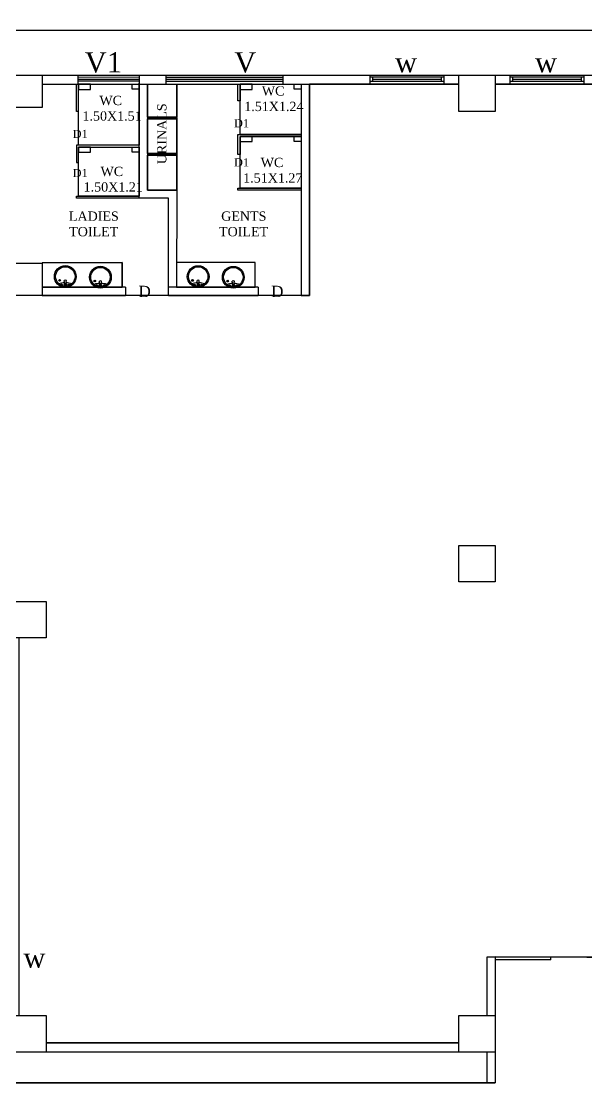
# Model space of a CAD drawing. Header units: metres. Extents: x 3229 to 14086, y -2906 to 1156.
# Drawn here: x 13769.62 to 13783.62, y -2750.87 to -2724.61 of the extents above; entities that cross this region are included whole.
import ezdxf

# ---------------------------------------------------------------- set-up
doc = ezdxf.new("R2010")
doc.units = ezdxf.units.M
doc.header["$MEASUREMENT"] = 0
for name, color, linetype in [('BLK_1_FLR_0_BATH', 1, 'Continuous'), ('BLK_1_FLR_0_BLT_UP_AREA', 18, 'Continuous'), ('BLK_1_FLR_0_CARPET_AREA', 18, 'Continuous'), ('BLK_1_FLR_0_URINAL', 235, 'Continuous'), ('BLK_1_FLR_0_WASH', 55, 'Continuous'), ('BLK_1_FLR_0_WATER_CLOSET', 1, 'Continuous')]:
    doc.layers.add(name, color=color, linetype=linetype)
doc.styles.add('arial', font='arial.ttf', dxfattribs={"height": 0.35})
doc.styles.get("Standard").update_dxf_attribs({"font": 'arial.ttf'})
doc.styles.add('TIMES NEW ROMAN', font='times.ttf')
doc.dimstyles.new('Standard3', dxfattribs={"dimtxt": 0.35, "dimasz": 0.1, "dimexe": 0.18, "dimexo": 0.0625, "dimgap": 0.09, "dimtad": 0, "dimzin": 0, "dimdsep": 46, "dimtxsty": 'arial', "dimblk": 'ARCHTICK', "dimcen": 0.09, "dimse1": 1, "dimse2": 1, "dimadec": 0, "dimazin": 0, "dimtfac": 1, "dimtofl": 0, "dimtmove": 1, "dimatfit": 3, "dimfxl": 0, "dimtolj": 1, "dimtzin": 0, "dimarcsym": 0})

# ---------------------------------------------------------------- blocks, each defined once
blk = doc.blocks.new('_ArchTick')
at = {"color": 0, "linetype": 'ByBlock', "const_width": 0.15}
blk.add_lwpolyline([(-0.5, -0.5), (0.5, 0.5)], dxfattribs=at)
blk = doc.blocks.new('*D8')
at = {"color": 0, "lineweight": -2}
for p, q in [((13640.411, -2724.838), (13721.342, -2724.838)), ((13803.872, -2724.838), (13722.942, -2724.838))]:
    blk.add_line(p, q, dxfattribs=at)
at = {"layer": 'DefPoints', "color": 0}
for p in [(13803.872, -2724.838), (13640.411, -2725.939), (13803.872, -2725.939)]:
    blk.add_point(p, dxfattribs=at)
at = {"color": 0, "lineweight": -2, "xscale": 0.4, "yscale": 0.4, "zscale": 0.4, "rotation": 180}
blk.add_blockref('_ArchTick', (13640.411, -2724.838), dxfattribs=at)
at = {"color": 0, "lineweight": -2, "xscale": 0.4, "yscale": 0.4, "zscale": 0.4}
blk.add_blockref('_ArchTick', (13803.872, -2724.838), dxfattribs=at)
at = {"color": 0, "insert": (13722.142, -2724.838), "char_height": 0.35, "attachment_point": 5, "style": 'arial'}
blk.add_mtext('\\A1;163.46', dxfattribs=at)

msp = doc.modelspace()

# ---------------------------------------------------------------- linework, layer by layer
at = {"color": 0, "ltscale": 0.2}
for p, q in [((13771.018, -2725.939), (13771.018, -2726.169)), ((13772.541, -2725.939), (13772.541, -2726.169)), ((13773.198, -2725.939), (13773.198, -2726.169)), ((13776.095, -2725.939), (13776.095, -2726.169)), ((13778.248, -2725.939), (13778.248, -2726.169)), ((13780.077, -2725.939), (13780.077, -2726.169)), ((13781.714, -2725.939), (13781.714, -2726.169)), ((13783.542, -2725.939), (13783.542, -2726.169)), ((13770.989, -2726.841), (13770.988, -2726.169)), ((13771.018, -2725.987), (13772.543, -2725.988)), ((13771.018, -2726.038), (13772.541, -2726.04)), ((13772.543, -2726.09), (13771.018, -2726.09)), ((13771.039, -2726.841), (13771.039, -2726.169)), ((13772.541, -2728.985), (13772.541, -2726.141)), ((13772.741, -2726.169), (13772.741, -2728.785)), ((13773.198, -2725.988), (13776.095, -2725.988)), ((13773.198, -2726.039), (13776.095, -2726.039)), ((13773.198, -2726.09), (13776.095, -2726.09)), ((13773.467, -2728.785), (13773.467, -2726.169)), ((13774.984, -2726.578), (13774.984, -2726.169)), ((13775.042, -2726.169), (13775.042, -2726.578)), ((13776.551, -2726.169), (13776.551, -2731.39)), ((13776.751, -2731.39), (13776.751, -2726.169)), ((13780.077, -2725.988), (13778.248, -2725.988)), ((13778.248, -2726.09), (13780.077, -2726.09)), ((13778.312, -2725.988), (13778.312, -2726.09)), ((13778.312, -2726.039), (13780.013, -2726.039)), ((13780.013, -2725.988), (13780.013, -2726.09)), ((13783.542, -2725.988), (13781.714, -2725.988)), ((13781.714, -2726.09), (13783.542, -2726.09)), ((13781.777, -2725.988), (13781.777, -2726.09)), ((13781.777, -2726.039), (13783.479, -2726.039)), ((13783.479, -2725.988), (13783.479, -2726.09)), ((13775.042, -2726.578), (13774.984, -2726.578)), ((13771.039, -2726.841), (13770.989, -2726.841)), ((13772.741, -2726.994), (13773.467, -2726.994)), ((13773.467, -2726.994), (13773.467, -2727.032)), ((13773.467, -2727.032), (13772.741, -2727.032)), ((13774.984, -2727.901), (13774.984, -2727.412)), ((13774.984, -2727.412), (13776.552, -2727.412)), ((13776.551, -2727.462), (13775.042, -2727.462)), ((13775.042, -2727.462), (13775.042, -2727.901)), ((13772.541, -2727.676), (13770.989, -2727.676)), ((13770.989, -2727.676), (13770.989, -2728.101)), ((13771.039, -2728.101), (13771.039, -2727.726)), ((13771.039, -2727.726), (13772.541, -2727.726)), ((13772.741, -2727.892), (13773.467, -2727.892)), ((13773.467, -2727.93), (13772.741, -2727.93)), ((13773.467, -2727.892), (13773.467, -2727.93)), ((13775.042, -2727.901), (13774.984, -2727.901)), ((13770.989, -2728.101), (13771.039, -2728.101)), ((13772.741, -2728.785), (13773.467, -2728.785)), ((13773.467, -2728.785), (13773.466, -2731.19)), ((13774.984, -2728.785), (13774.984, -2728.736)), ((13774.984, -2728.736), (13776.551, -2728.736)), ((13776.551, -2728.785), (13774.984, -2728.785)), ((13770.989, -2728.985), (13770.989, -2728.936)), ((13770.989, -2728.936), (13772.541, -2728.936)), ((13772.541, -2728.985), (13770.989, -2728.985)), ((13773.267, -2728.985), (13772.541, -2728.985)), ((13773.267, -2731.39), (13773.267, -2728.985)), ((13770.139, -2730.58), (13772.12, -2730.58)), ((13772.12, -2730.58), (13772.12, -2731.19)), ((13775.409, -2730.58), (13773.467, -2730.58)), ((13775.409, -2731.19), (13775.409, -2730.58)), ((13772.2, -2731.19), (13770.139, -2731.19)), ((13770.548, -2731.018), (13770.592, -2731.018)), ((13770.57, -2730.996), (13770.57, -2731.04)), ((13770.62, -2731.124), (13770.611, -2731.119)), ((13770.62, -2731.13), (13770.611, -2731.135)), ((13770.624, -2731.122), (13770.624, -2731.112)), ((13770.624, -2731.132), (13770.624, -2731.142)), ((13770.629, -2731.124), (13770.638, -2731.119)), ((13770.629, -2731.13), (13770.638, -2731.135)), ((13770.695, -2731.103), (13770.684, -2731.023)), ((13770.725, -2731.103), (13770.736, -2731.023)), ((13770.791, -2731.124), (13770.782, -2731.119)), ((13770.791, -2731.13), (13770.782, -2731.135)), ((13770.795, -2731.122), (13770.795, -2731.112)), ((13770.795, -2731.132), (13770.795, -2731.142)), ((13770.8, -2731.124), (13770.809, -2731.119)), ((13770.8, -2731.13), (13770.809, -2731.135)), ((13771.418, -2731.034), (13771.461, -2731.034)), ((13771.439, -2731.013), (13771.439, -2731.056)), ((13771.489, -2731.14), (13771.48, -2731.135)), ((13771.489, -2731.146), (13771.48, -2731.151)), ((13771.494, -2731.138), (13771.494, -2731.128)), ((13771.494, -2731.148), (13771.494, -2731.158)), ((13771.498, -2731.14), (13771.507, -2731.135)), ((13771.498, -2731.146), (13771.507, -2731.151)), ((13771.564, -2731.119), (13771.554, -2731.039)), ((13771.595, -2731.119), (13771.605, -2731.039)), ((13771.66, -2731.14), (13771.652, -2731.135)), ((13771.66, -2731.146), (13771.652, -2731.151)), ((13771.665, -2731.138), (13771.665, -2731.128)), ((13771.665, -2731.148), (13771.665, -2731.158)), ((13771.669, -2731.14), (13771.678, -2731.135)), ((13771.669, -2731.146), (13771.678, -2731.151)), ((13772.2, -2731.19), (13772.2, -2731.39)), ((13775.484, -2731.19), (13773.267, -2731.19)), ((13773.838, -2731.019), (13773.881, -2731.019)), ((13773.86, -2730.998), (13773.86, -2731.041)), ((13773.909, -2731.125), (13773.901, -2731.121)), ((13773.909, -2731.131), (13773.901, -2731.136)), ((13773.914, -2731.123), (13773.914, -2731.113)), ((13773.914, -2731.133), (13773.914, -2731.143)), ((13773.919, -2731.125), (13773.927, -2731.121)), ((13773.919, -2731.131), (13773.927, -2731.136)), ((13773.984, -2731.104), (13773.974, -2731.024)), ((13774.015, -2731.104), (13774.025, -2731.024)), ((13774.08, -2731.125), (13774.072, -2731.121)), ((13774.08, -2731.131), (13774.072, -2731.136)), ((13774.085, -2731.123), (13774.085, -2731.113)), ((13774.085, -2731.133), (13774.085, -2731.143)), ((13774.09, -2731.125), (13774.098, -2731.121)), ((13774.09, -2731.131), (13774.098, -2731.136)), ((13774.708, -2731.035), (13774.751, -2731.035)), ((13774.729, -2731.014), (13774.729, -2731.057)), ((13774.779, -2731.142), (13774.77, -2731.137)), ((13774.779, -2731.147), (13774.77, -2731.152)), ((13774.783, -2731.139), (13774.783, -2731.129)), ((13774.783, -2731.149), (13774.783, -2731.159)), ((13774.788, -2731.142), (13774.797, -2731.137)), ((13774.788, -2731.147), (13774.797, -2731.152)), ((13774.854, -2731.12), (13774.843, -2731.04)), ((13774.884, -2731.12), (13774.895, -2731.04)), ((13774.95, -2731.142), (13774.941, -2731.137)), ((13774.95, -2731.147), (13774.941, -2731.152)), ((13774.954, -2731.139), (13774.954, -2731.129)), ((13774.954, -2731.149), (13774.954, -2731.159)), ((13774.959, -2731.142), (13774.968, -2731.137)), ((13774.959, -2731.147), (13774.968, -2731.152)), ((13775.484, -2731.19), (13775.484, -2731.39)), ((13770.139, -2731.39), (13772.2, -2731.39)), ((13773.267, -2731.39), (13775.484, -2731.39)), ((13776.551, -2731.39), (13776.751, -2731.39)), ((13782.732, -2747.824), (13782.732, -2747.752)), ((13727.946, -2750.865), (13781.151, -2750.865)), ((13781.151, -2750.865), (13781.351, -2750.865))]:
    msp.add_line(p, q, dxfattribs=at)
for points in [[(13769.338, -2725.939), (13770.139, -2725.939), (13770.139, -2726.739), (13769.339, -2726.739), (13769.339, -2725.939)], [(13770.139, -2725.939), (13780.451, -2725.939)], [(13781.351, -2725.939), (13791.564, -2725.939)], [(13770.139, -2726.169), (13780.451, -2726.169)], [(13781.351, -2726.169), (13791.564, -2726.169)], [(13769.338, -2730.59), (13770.139, -2730.59), (13770.139, -2731.39), (13769.339, -2731.39), (13769.339, -2730.59)], [(13781.151, -2749.205), (13781.151, -2747.752), (13781.351, -2747.752), (13781.351, -2749.205)], [(13781.351, -2747.752), (13782.732, -2747.752)], [(13782.732, -2747.824), (13781.351, -2747.824)], [(13780.451, -2749.875), (13770.239, -2749.875)], [(13780.451, -2750.105), (13770.239, -2750.105)], [(13781.151, -2750.865), (13781.151, -2750.105)], [(13781.351, -2750.105), (13781.351, -2750.865)]]:
    msp.add_lwpolyline(points, dxfattribs=at)
for points in [[(13780.451, -2725.939), (13781.351, -2725.939), (13781.351, -2726.839), (13780.451, -2726.839)], [(13780.451, -2737.572), (13781.351, -2737.572), (13781.351, -2738.472), (13780.451, -2738.472)], [(13769.339, -2738.962), (13770.239, -2738.962), (13770.239, -2739.862), (13769.339, -2739.862)], [(13769.339, -2749.205), (13770.239, -2749.205), (13770.239, -2750.105), (13769.339, -2750.105)], [(13780.451, -2749.205), (13781.351, -2749.205), (13781.351, -2750.105), (13780.451, -2750.105)]]:
    msp.add_lwpolyline(points, close=True, dxfattribs=at)
for centre, radius in [((13770.709, -2730.923), 0.269), ((13770.71, -2730.922), 0.241), ((13771.578, -2730.939), 0.269), ((13771.579, -2730.938), 0.241), ((13773.999, -2730.924), 0.269), ((13774, -2730.923), 0.241), ((13774.868, -2730.94), 0.269), ((13774.869, -2730.939), 0.241), ((13770.57, -2731.018), 0.0215), ((13770.624, -2731.127), 0.0153), ((13770.624, -2731.127), 0.00528), ((13770.71, -2731.127), 0.0283), ((13770.71, -2731.127), 0.0229), ((13770.71, -2731.127), 0.0153), ((13770.795, -2731.127), 0.0153), ((13770.795, -2731.127), 0.00528), ((13771.439, -2731.034), 0.0215), ((13771.494, -2731.143), 0.0153), ((13771.494, -2731.143), 0.00528), ((13771.579, -2731.143), 0.0283), ((13771.579, -2731.143), 0.0229), ((13771.579, -2731.143), 0.0153), ((13771.665, -2731.143), 0.0153), ((13771.665, -2731.143), 0.00528), ((13773.86, -2731.019), 0.0215), ((13773.914, -2731.128), 0.0153), ((13773.914, -2731.128), 0.00528), ((13774, -2731.128), 0.0283), ((13774, -2731.128), 0.0229), ((13774, -2731.128), 0.0153), ((13774.085, -2731.128), 0.0153), ((13774.085, -2731.128), 0.00528), ((13774.729, -2731.035), 0.0215), ((13774.783, -2731.144), 0.0153), ((13774.783, -2731.144), 0.00528), ((13774.869, -2731.144), 0.0283), ((13774.869, -2731.144), 0.0229), ((13774.869, -2731.144), 0.0153), ((13774.954, -2731.144), 0.0153), ((13774.954, -2731.144), 0.00528)]:
    msp.add_circle(centre, radius, dxfattribs=at)
for centre, radius, start, end in [((13770.71, -2731.554), 0.479, 92.2641, 109.5424), ((13770.71, -2731.049), 0.0368, 45.6485, 134.3515), ((13770.71, -2731.554), 0.479, 70.4576, 87.7358), ((13771.579, -2731.57), 0.479, 92.2641, 109.5424), ((13771.579, -2731.065), 0.0368, 45.6485, 134.3515), ((13771.579, -2731.57), 0.479, 70.4576, 87.7358), ((13774, -2731.555), 0.479, 92.2641, 109.5424), ((13774, -2731.05), 0.0368, 45.6485, 134.3515), ((13774, -2731.555), 0.479, 70.4576, 87.7358), ((13774.869, -2731.571), 0.479, 92.2641, 109.5424), ((13774.869, -2731.066), 0.0368, 45.6485, 134.3515), ((13774.869, -2731.571), 0.479, 70.4576, 87.7358)]:
    msp.add_arc(centre, radius, start, end, dxfattribs=at)
at = {"layer": 'BLK_1_FLR_0_BATH', "color": 2}
msp.add_lwpolyline([(13771.039, -2726.169), (13772.541, -2726.169), (13772.541, -2727.676), (13771.039, -2727.676)], close=True, dxfattribs=at)
at = {"layer": 'BLK_1_FLR_0_BATH', "color": 1}
msp.add_lwpolyline([(13775.042, -2726.169), (13776.552, -2726.169), (13776.552, -2727.412), (13775.042, -2727.412)], close=True, dxfattribs=at)
at = {"layer": 'BLK_1_FLR_0_BLT_UP_AREA', "color": 18}
msp.add_lwpolyline([(13640.411, -2725.939), (13803.872, -2725.939), (13803.872, -2736.95), (13804.482, -2736.95), (13804.482, -2750.865), (13791.564, -2750.865), (13791.564, -2747.824), (13781.351, -2747.752), (13781.351, -2750.865), (13727.946, -2750.865), (13727.946, -2747.824), (13716.367, -2747.824), (13716.367, -2750.865), (13662.936, -2750.865), (13662.936, -2747.824), (13652.724, -2747.824), (13652.724, -2750.865), (13639.802, -2750.865), (13639.801, -2736.947), (13640.411, -2736.947)], close=True, dxfattribs=at)
at = {"layer": 'BLK_1_FLR_0_CARPET_AREA', "color": 18}
for points in [[(13791.564, -2726.169), (13781.351, -2726.169), (13781.351, -2726.839), (13780.451, -2726.839), (13780.451, -2726.169), (13776.751, -2726.169), (13776.751, -2731.39), (13769.339, -2731.39), (13769.362, -2730.79), (13766.163, -2730.79), (13757.239, -2730.79), (13757.219, -2731.39), (13749.739, -2731.39)], [(13756.419, -2738.962), (13757.319, -2738.962), (13757.339, -2739.66), (13769.339, -2739.86), (13769.339, -2738.962), (13770.239, -2738.962), (13770.239, -2739.862), (13769.562, -2739.862), (13769.562, -2749.205), (13770.239, -2749.205), (13770.239, -2749.875), (13780.451, -2749.875), (13780.451, -2749.205), (13781.151, -2749.205), (13781.151, -2747.752), (13791.764, -2747.752)]]:
    msp.add_lwpolyline(points, dxfattribs=at)
at = {"layer": 'BLK_1_FLR_0_URINAL'}
for points in [[(13772.741, -2726.169), (13773.467, -2726.169), (13773.467, -2726.983), (13772.741, -2726.983)], [(13772.741, -2727.021), (13773.467, -2727.021), (13773.467, -2727.884), (13772.741, -2727.884)], [(13772.741, -2727.922), (13773.467, -2727.922), (13773.467, -2728.785), (13772.741, -2728.785)]]:
    msp.add_lwpolyline(points, close=True, dxfattribs=at)
at = {"layer": 'BLK_1_FLR_0_WASH', "color": 60}
for points in [[(13771.039, -2726.293), (13771.332, -2726.293), (13771.332, -2726.169), (13771.039, -2726.169)], [(13775.042, -2726.293), (13775.336, -2726.293), (13775.336, -2726.169), (13775.042, -2726.169)], [(13775.042, -2727.586), (13775.336, -2727.586), (13775.336, -2727.462), (13775.042, -2727.462)], [(13771.039, -2727.849), (13771.332, -2727.849), (13771.332, -2727.726), (13771.039, -2727.726)]]:
    msp.add_lwpolyline(points, close=True, dxfattribs=at)
at = {"layer": 'BLK_1_FLR_0_WASH', "color": 56}
for points in [[(13772.362, -2726.169), (13772.541, -2726.169), (13772.541, -2726.291), (13772.362, -2726.291)], [(13776.372, -2726.169), (13776.551, -2726.169), (13776.551, -2726.291), (13776.372, -2726.291)], [(13776.372, -2727.462), (13776.551, -2727.462), (13776.551, -2727.584), (13776.372, -2727.584)], [(13772.362, -2727.726), (13772.541, -2727.726), (13772.541, -2727.847), (13772.362, -2727.847)]]:
    msp.add_lwpolyline(points, close=True, dxfattribs=at)
at = {"layer": 'BLK_1_FLR_0_WASH', "color": 55}
for points in [[(13770.139, -2731.19), (13772.12, -2731.19), (13772.12, -2730.58), (13770.139, -2730.583)], [(13773.466, -2731.19), (13775.409, -2731.19), (13775.409, -2730.58), (13773.466, -2730.583)]]:
    msp.add_lwpolyline(points, close=True, dxfattribs=at)
at = {"layer": 'BLK_1_FLR_0_WATER_CLOSET', "color": 1}
msp.add_lwpolyline([(13775.042, -2727.462), (13776.551, -2727.462), (13776.551, -2728.736), (13775.042, -2728.736)], close=True, dxfattribs=at)
at = {"layer": 'BLK_1_FLR_0_WATER_CLOSET', "color": 2}
msp.add_lwpolyline([(13772.541, -2728.936), (13771.039, -2728.936), (13771.039, -2727.726), (13772.541, -2727.726)], close=True, dxfattribs=at)

# ---------------------------------------------------------------- texts
at = {"color": 0, "attachment_point": 1, "style": 'TIMES NEW ROMAN'}
for s, insert, char_height in [('{\\W2.926407; }V1', (13770.638, -2725.374), 0.5), ('{\\W3.70668; }V', (13774.191, -2725.374), 0.5), ('{\\W3.695938; }w', (13778.173, -2725.374), 0.5), ('{\\W3.695938; }w', (13781.639, -2725.374), 0.5), ('{\\W5.30327;  }D1', (13774.086, -2727.032), 0.2), ('{\\W5.30327;  }D1', (13770.092, -2727.296), 0.2), ('{\\W5.30327;  }D1', (13774.086, -2727.999), 0.2), ('{\\W5.30327;  }D1', (13770.091, -2728.263), 0.2), ('{\\W7.789274; }D', (13771.697, -2731.152), 0.28), ('{\\W7.789274; }D', (13774.982, -2731.152), 0.28), ('{\\W3.695938; }w', (13768.976, -2747.521), 0.5)]:
    msp.add_mtext_dynamic_manual_height_columns(s, width=1.88596, gutter_width=15, heights=[0], dxfattribs=dict(at, insert=insert, char_height=char_height))
at = {"color": 0, "char_height": 0.23, "attachment_point": 1}
for s, insert in [('{\\fTimes New Roman|b0|i0|c0|p18;\\W5.1401;  \\W1;WC\\P{\\W5.265547; }1.51X1.24}', (13774.682, -2726.217)), ('{\\fTimes New Roman|b0|i0|c0|p18;\\W5.1401;  \\W1;WC\\P{\\W5.440351; }1.50X1.51}', (13770.662, -2726.453)), ('{\\fTimes New Roman|b0|i0|c0|p18;\\W5.1401;  \\W1;WC\\P{\\W5.285078; }1.51X1.27}', (13774.654, -2727.986)), ('{\\fTimes New Roman|b0|i0|c0|p18;\\W5.1401;  \\W1;WC\\P{\\W5.440351; }1.50X1.21}', (13770.69, -2728.208)), ('{\\fTimes New Roman|b0|i0|c0|p18;\\W6.44328; \\W1;LADIES \\P{\\W6.519453; }TOILET}', (13770.239, -2729.314)), ('{\\fTimes New Roman|b0|i0|c0|p18;\\W7.13957; \\W1;GENTS \\P{\\W6.519453; }TOILET}', (13773.949, -2729.314))]:
    msp.add_mtext_dynamic_manual_height_columns(s, width=2.27644, gutter_width=35.4, heights=[0], dxfattribs=dict(at, insert=insert))
at = {"color": 0, "insert": (13772.984, -2728.568), "char_height": 0.23, "attachment_point": 1, "rotation": 90}
msp.add_mtext_dynamic_manual_height_columns('{\\fTimes New Roman|b0|i0|c0|p18;\\W4.85734; \\W1;URINALS}', width=2.27644, gutter_width=35.4, heights=[0], dxfattribs=at)

# ---------------------------------------------------------------- dimensions: what is measured, and where the dimension line sits
at = {"color": 0}
dim = msp.add_linear_dim(base=(13803.872, -2724.838), p1=(13640.411, -2725.939), p2=(13803.872, -2725.939), dimstyle='Standard3', override={"dimasz": 0.4}, dxfattribs=at)
dim.commit()
dim.dimension.update_dxf_attribs({"geometry": '*D8', "text_midpoint": (13722.142, -2724.838)})

doc.saveas('drawing.dxf')
